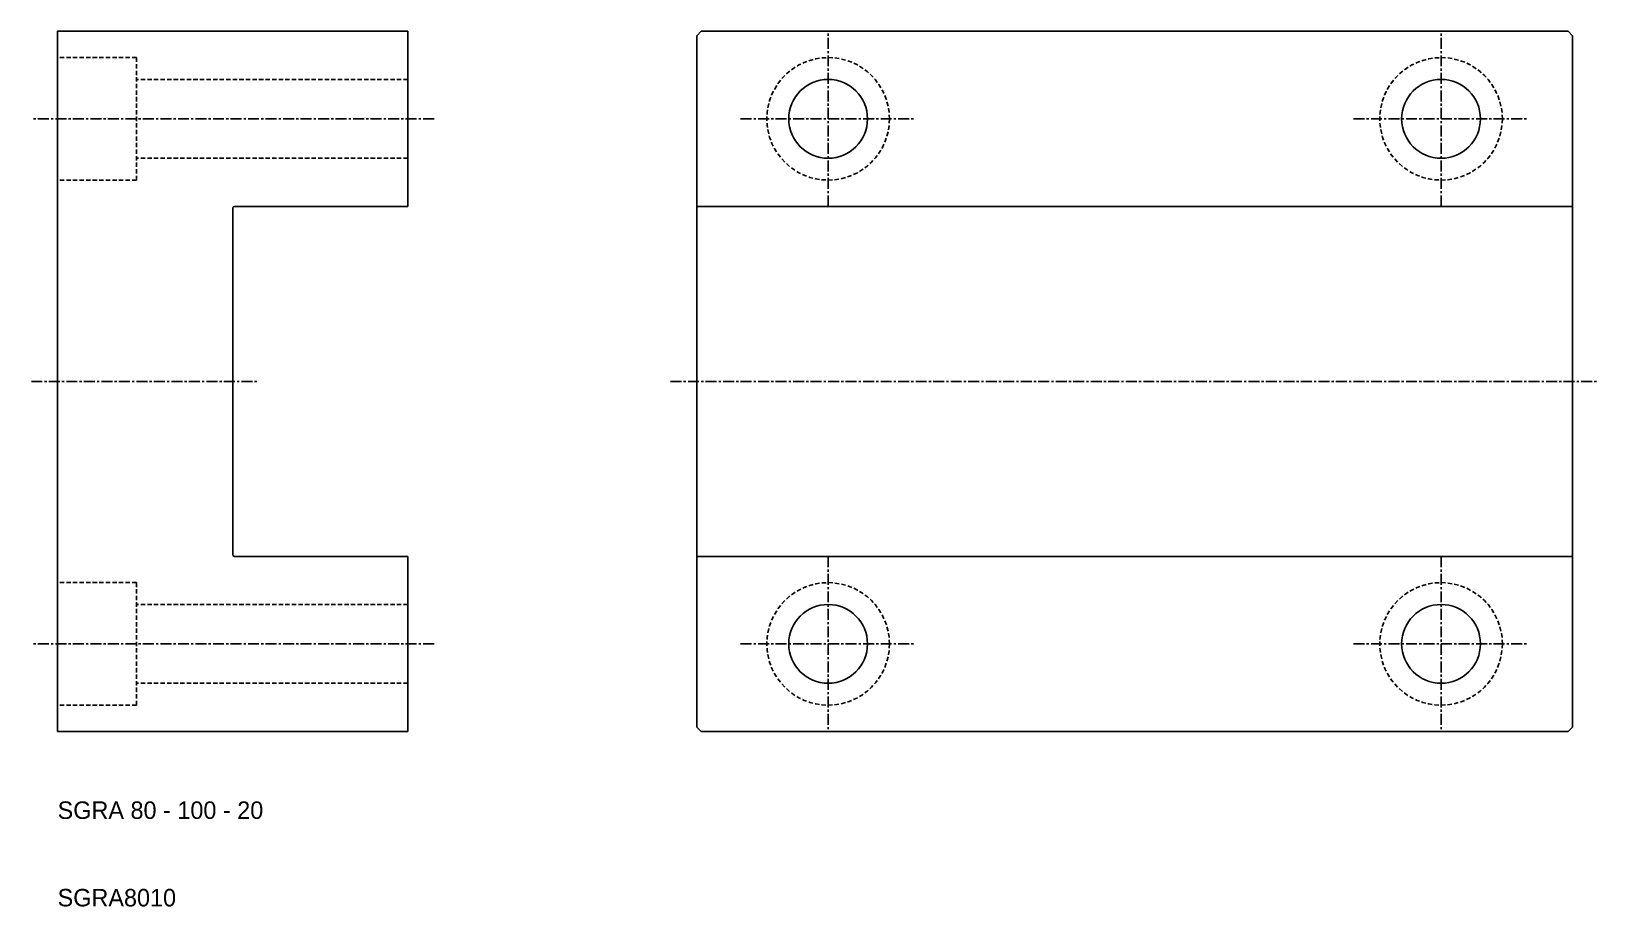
# Model space of a CAD drawing. Extents: x 7 to 186, y 10 to 110.
import ezdxf

# ---------------------------------------------------------------- set-up
doc = ezdxf.new("R2010")
doc.units = 0
doc.linetypes.add('CENTER', pattern=[2, 1.25, -0.25, 0.25, -0.25])
doc.linetypes.add('DASHED', pattern=[0.75, 0.5, -0.25])
doc.layers.get('0').update_dxf_attribs({"linetype": 'CONTINUOUS'})
doc.layers.add('CENTER', color=1, linetype='CENTER')

msp = doc.modelspace()

# ---------------------------------------------------------------- linework, layer by layer
at = {"color": 7, "linetype": 'CONTINUOUS'}
for p, q in [((10, 110), (10, 30)), ((50, 110), (10, 110)), ((50, 90), (50, 110)), ((83, 109.5), (83.5, 110)), ((83, 109.5), (83, 30.5)), ((182.5, 110), (83.5, 110)), ((182.5, 110), (183, 109.5)), ((183, 30.5), (183, 109.5)), ((30, 50.2), (30, 89.8)), ((50, 90), (30.2, 90)), ((83, 90), (183, 90)), ((50, 50), (30.2, 50)), ((50, 30), (50, 50)), ((83, 50), (183, 50)), ((83.5, 30), (83, 30.5)), ((183, 30.5), (182.5, 30)), ((10, 30), (50, 30)), ((83.5, 30), (182.5, 30))]:
    msp.add_line(p, q, dxfattribs=at)
at = {"color": 3, "linetype": 'DASHED'}
for p, q in [((19, 107), (10, 107)), ((19, 93), (19, 107)), ((50, 104.5), (19, 104.5)), ((50, 95.5), (19, 95.5)), ((19, 93), (10, 93)), ((19, 47), (10, 47)), ((19, 47), (19, 33)), ((50, 44.5), (19, 44.5)), ((50, 35.5), (19, 35.5)), ((19, 33), (10, 33))]:
    msp.add_line(p, q, dxfattribs=at)
for centre in [(98, 100), (168, 100), (98, 40), (168, 40)]:
    msp.add_circle(centre, 7, dxfattribs=at)
at = {"color": 7, "linetype": 'CONTINUOUS'}
for centre in [(98, 100), (168, 100), (98, 40), (168, 40)]:
    msp.add_circle(centre, 4.5, dxfattribs=at)
for centre, start, end in [((30.2, 89.8), 90, 180), ((30.2, 50.2), 180, 270)]:
    msp.add_arc(centre, 0.2, start, end, dxfattribs=at)
at = {"layer": 'CENTER', "color": 1, "linetype": 'CENTER'}
for p, q in [((98, 90), (98, 110)), ((168, 90), (168, 110)), ((53, 100), (7, 100)), ((88, 100), (108, 100)), ((158, 100), (178, 100)), ((7, 70), (33, 70)), ((80, 70), (186, 70)), ((98, 50), (98, 30)), ((168, 50), (168, 30)), ((53, 40), (7, 40)), ((88, 40), (108, 40)), ((158, 40), (178, 40))]:
    msp.add_line(p, q, dxfattribs=at)

# ---------------------------------------------------------------- texts
at = {"color": 7, "linetype": 'CONTINUOUS'}
for s, p in [('SGRA 80 - 100 - 20', (10, 20)), ('SGRA8010', (10, 10))]:
    msp.add_text(s, height=2, dxfattribs=at).set_placement(p)

doc.saveas('drawing.dxf')
